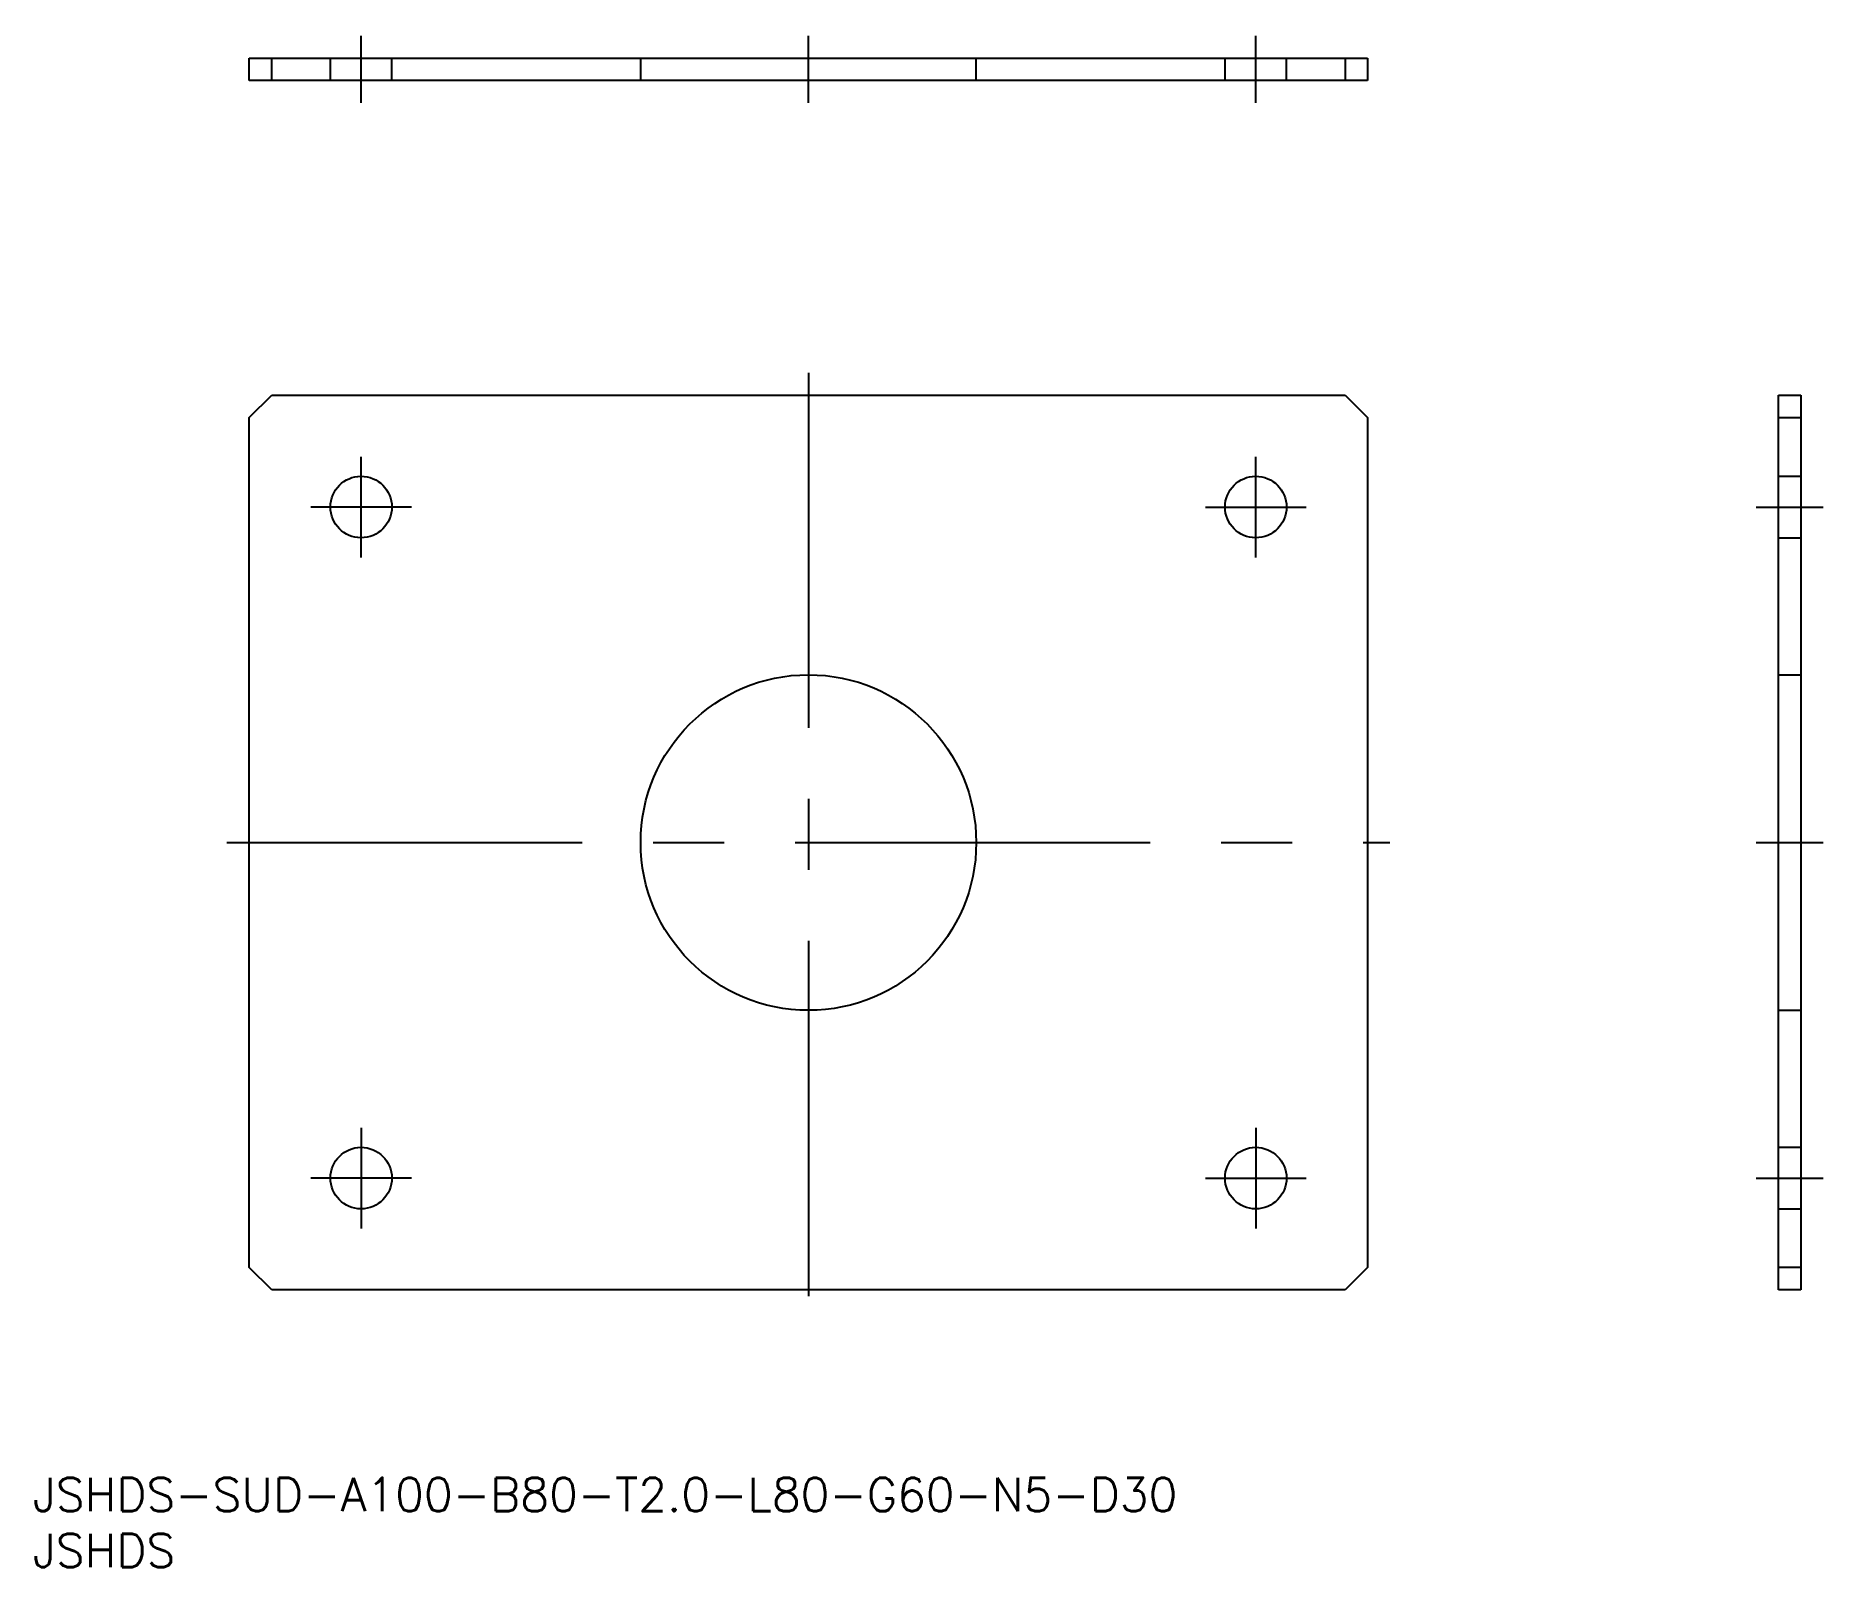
# Model space of a CAD drawing. Extents: x 0 to 160, y 0 to 137.
import ezdxf

# ---------------------------------------------------------------- set-up
doc = ezdxf.new("R2010")
doc.units = 0
doc.linetypes.add('CENTER', pattern=[50.8, 31.75, -6.35, 6.35, -6.35])
doc.linetypes.add('DASHED', pattern=[19.05, 12.7, -6.35])
doc.layers.get('0').update_dxf_attribs({"linetype": 'CONTINUOUS'})
doc.layers.add('CENTER', color=1, linetype='CENTER')
doc.styles.get("Standard").update_dxf_attribs({"font": 'txt.shx', "height": 3, "bigfont": 'bigfont.shx'})

# ---------------------------------------------------------------- blocks, each defined once
blk = doc.blocks.new('*U1')
at = {"color": 7, "linetype": 'CONTINUOUS'}
blk.add_text('JSHDS-SUD-A100-B80-T2.0-L80-G60-N5-D30', height=3, dxfattribs=at).set_placement((0, 5))
blk = doc.blocks.new('*U2')
at = {"color": 7, "linetype": 'CONTINUOUS'}
blk.add_text('JSHDS', height=3, dxfattribs=at).set_placement((0, 0))

msp = doc.modelspace()

# ---------------------------------------------------------------- linework, layer by layer
at = {"color": 7, "linetype": 'CONTINUOUS'}
for p, q in [((19.352956, 134.932067), (119.352956, 134.932067)), ((19.352956, 132.932067), (19.352956, 134.932067)), ((21.352956, 132.932067), (21.352956, 134.932067)), ((117.352956, 134.932067), (117.352956, 132.932067)), ((119.352956, 134.932067), (119.352956, 132.932067)), ((119.352956, 132.932067), (19.352956, 132.932067)), ((19.352956, 102.795538), (21.352956, 104.795538)), ((21.352956, 104.795538), (117.352956, 104.795538)), ((117.352956, 104.795538), (119.352956, 102.795538)), ((156.095241, 104.795538), (158.095241, 104.795538)), ((156.095241, 24.795538), (156.095241, 104.795538)), ((158.095241, 104.795538), (158.095241, 24.795538)), ((19.352956, 26.795538), (19.352956, 102.795538)), ((119.352956, 102.795538), (119.352956, 26.795538)), ((156.095241, 102.795538), (158.095241, 102.795538)), ((21.352956, 24.795538), (19.352956, 26.795538)), ((119.352956, 26.795538), (117.352956, 24.795538)), ((158.095241, 26.795538), (156.095241, 26.795538)), ((117.352956, 24.795538), (21.352956, 24.795538)), ((158.095241, 24.795538), (156.095241, 24.795538))]:
    msp.add_line(p, q, dxfattribs=at)
at = {"color": 3, "linetype": 'DASHED'}
for p, q in [((26.602956, 132.932067), (26.602956, 134.932067)), ((32.102956, 132.932067), (32.102956, 134.932067)), ((54.352956, 132.932067), (54.352956, 134.932067)), ((84.352956, 132.932067), (84.352956, 134.932067)), ((106.602956, 132.932067), (106.602956, 134.932067)), ((112.102956, 132.932067), (112.102956, 134.932067)), ((156.095241, 97.545538), (158.095241, 97.545538)), ((156.095241, 92.045538), (158.095241, 92.045538)), ((156.095241, 79.795538), (158.095241, 79.795538)), ((156.095241, 49.795538), (158.095241, 49.795538)), ((156.095241, 37.545538), (158.095241, 37.545538)), ((156.095241, 32.045538), (158.095241, 32.045538))]:
    msp.add_line(p, q, dxfattribs=at)
at = {"color": 7, "linetype": 'CONTINUOUS'}
for centre in [(29.352956, 94.795538), (109.352956, 94.795538), (29.352956, 34.795538), (109.352956, 34.795538)]:
    msp.add_circle(centre, 2.75, dxfattribs=at)
at = {"layer": 'CENTER', "color": 1, "linetype": 'CENTER'}
for p, q in [((29.352956, 130.932067), (29.352956, 136.932067)), ((69.352956, 130.932067), (69.352956, 136.932067)), ((109.352956, 130.932067), (109.352956, 136.932067)), ((69.352956, 106.795538), (69.352956, 22.795538)), ((29.352956, 90.295538), (29.352956, 99.295538)), ((109.352956, 90.295538), (109.352956, 99.295538)), ((33.852956, 94.795538), (24.852956, 94.795538)), ((104.852956, 94.795538), (113.852956, 94.795538)), ((154.095241, 94.795538), (160.095241, 94.795538)), ((17.352956, 64.795538), (121.352956, 64.795538)), ((154.095241, 64.795538), (160.095241, 64.795538)), ((29.352956, 39.295538), (29.352956, 30.295538)), ((109.352956, 39.295538), (109.352956, 30.295538)), ((33.852956, 34.795538), (24.852956, 34.795538)), ((104.852956, 34.795538), (113.852956, 34.795538)), ((154.095241, 34.795538), (160.095241, 34.795538))]:
    msp.add_line(p, q, dxfattribs=at)
at = {"layer": 'CENTER', "color": 7, "linetype": 'CONTINUOUS'}
msp.add_circle((69.352956, 64.795538), 15, dxfattribs=at)

# ---------------------------------------------------------------- block references
for name in ['*U1', '*U2']:
    msp.add_blockref(name, (0, 0), dxfattribs=at)

doc.saveas('drawing.dxf')
